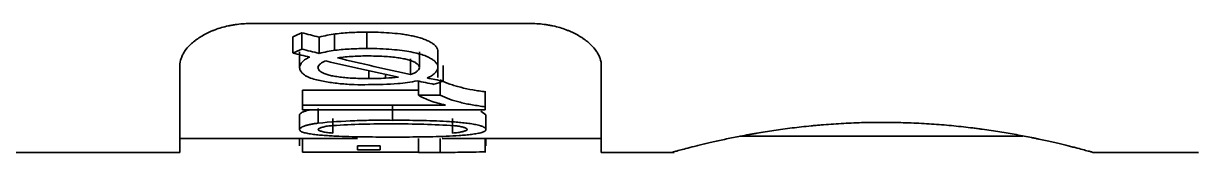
# Model space of a CAD drawing. Extents: x 5809 to 10669, y -850 to 3886.
# Drawn here: x 8107.97 to 8124.69, y 1339.08 to 1340.91 of the extents above; entities that cross this region are included whole.
import ezdxf

# ---------------------------------------------------------------- set-up
doc = ezdxf.new("R2010")
doc.units = 0
doc.header["$LTSCALE"] = 5
doc.layers.add('1', color=7, linetype='CONTINUOUS', true_color=0xffffff)

msp = doc.modelspace()

# ---------------------------------------------------------------- linework, layer by layer
at = {"layer": '1', "color": 7, "linetype": 'Continuous', "lineweight": 35}
for p, q in [((8111.192, 1340.906), (8115.192, 1340.906)), ((8111.801, 1340.72), (8111.801, 1340.489)), ((8111.928, 1340.776), (8111.928, 1340.544)), ((8112.176, 1340.713), (8112.176, 1340.482)), ((8112.394, 1340.76), (8112.394, 1340.529)), ((8111.898, 1340.506), (8111.898, 1340.281)), ((8113.866, 1340.139), (8113.866, 1340.509)), ((8113.478, 1340.407), (8113.478, 1340.184)), ((8113.603, 1340.505), (8113.603, 1340.28)), ((8110.192, 1339.076), (8110.192, 1340.31)), ((8112.883, 1340.237), (8112.883, 1340.125)), ((8113.12, 1340.186), (8113.12, 1340.131)), ((8113.94, 1340.31), (8113.94, 1340.088)), ((8116.192, 1340.31), (8116.192, 1339.076)), ((8113.589, 1339.888), (8113.589, 1340.089)), ((8113.898, 1340.073), (8113.898, 1339.888)), ((8111.94, 1339.961), (8111.94, 1339.747)), ((8111.94, 1339.961), (8113.589, 1339.961)), ((8113.898, 1339.888), (8113.589, 1339.888)), ((8114.54, 1339.725), (8114.54, 1339.937)), ((8113.973, 1339.747), (8111.94, 1339.747)), ((8111.94, 1339.683), (8111.94, 1339.747)), ((8111.94, 1339.683), (8114.54, 1339.683)), ((8114.54, 1339.725), (8114.54, 1339.683)), ((8111.896, 1339.609), (8111.896, 1339.402)), ((8114.55, 1339.609), (8114.476, 1339.661)), ((8114.55, 1339.609), (8114.55, 1339.402)), ((8111.897, 1339.402), (8111.896, 1339.402)), ((8110.192, 1339.276), (8112.721, 1339.276)), ((8111.896, 1339.276), (8111.896, 1339.172)), ((8111.94, 1339.276), (8111.94, 1339.081)), ((8113.042, 1339.172), (8112.721, 1339.172)), ((8112.721, 1339.112), (8112.721, 1339.172)), ((8113.042, 1339.172), (8113.042, 1339.112)), ((8113.589, 1339.076), (8113.589, 1339.276)), ((8113.898, 1339.276), (8113.898, 1339.076)), ((8113.929, 1339.276), (8116.192, 1339.276)), ((8114.54, 1339.083), (8114.54, 1339.283)), ((8114.55, 1339.276), (8114.55, 1339.171)), ((8118.166, 1339.306), (8120.283, 1339.306)), ((8119.827, 1339.306), (8119.691, 1339.306)), ((8120.283, 1339.306), (8120.411, 1339.306)), ((8120.411, 1339.306), (8120.656, 1339.306)), ((8120.822, 1339.306), (8120.656, 1339.306)), ((8120.863, 1339.306), (8120.826, 1339.306)), ((8120.863, 1339.306), (8121.925, 1339.306)), ((8122.092, 1339.306), (8121.925, 1339.306)), ((8122.19, 1339.306), (8122.092, 1339.306)), ((8085.192, 1339.076), (8110.192, 1339.076)), ((8113.589, 1339.081), (8111.94, 1339.081)), ((8112.721, 1339.112), (8113.042, 1339.112)), ((8113.898, 1339.076), (8113.589, 1339.076)), ((8113.898, 1339.076), (8113.932, 1339.076)), ((8116.192, 1339.076), (8117.227, 1339.076)), ((8123.192, 1339.076), (8124.693, 1339.076))]:
    msp.add_line(p, q, dxfattribs=at)
for centre, major_axis, ratio, start_param, end_param in [((8105.89, 1361.773), (0, 22.312), 0.8, 3.479125, 3.486665), ((8121.764, 1385.875), (0, 46.354), 0.918002, 2.908335, 2.914314), ((8105.846, 1362.236), (0, 22.986), 0.8, 3.471375, 3.478674), ((8121.864, 1387.271), (0, 47.964), 0.918002, 2.913972, 2.919743), ((8121.698, 1388.315), (0, 49.025), 0.918752, 2.92005, 2.925498), ((8124.156, 1349.826), (-24.94, 0), 0.431034, 1.074081, 1.120698), ((8124.468, 1349.826), (-24.862, 0), 0.432381, 1.065685, 1.112904), ((8122.514, 1392.209), (0, 53.022), 0.916835, 2.956523, 2.961663), ((8122.95, 1393.516), (0, 54.318), 0.919971, 2.955665, 2.960294), ((8108.719, 1363.123), (0, 23.965), 0.789352, 3.414324, 3.421183)]:
    msp.add_ellipse(centre, major_axis=major_axis, ratio=ratio, start_param=start_param, end_param=end_param, dxfattribs=at)
for points, knots in [([(8111.192, 1340.906), (8111.121, 1340.906), (8111.051, 1340.901), (8110.966, 1340.889), (8110.949, 1340.886), (8110.915, 1340.88), (8110.898, 1340.877), (8110.848, 1340.866), (8110.816, 1340.858), (8110.754, 1340.839), (8110.724, 1340.829), (8110.68, 1340.813), (8110.665, 1340.807), (8110.637, 1340.795), (8110.623, 1340.789), (8110.556, 1340.758), (8110.507, 1340.731), (8110.452, 1340.694), (8110.441, 1340.687), (8110.42, 1340.672), (8110.41, 1340.664), (8110.381, 1340.641), (8110.363, 1340.625), (8110.312, 1340.577), (8110.284, 1340.544), (8110.25, 1340.494), (8110.24, 1340.477), (8110.223, 1340.443), (8110.216, 1340.426), (8110.198, 1340.376), (8110.192, 1340.343), (8110.192, 1340.31)], [0, 0, 0, 0, 0.125, 0.125, 0.15625, 0.15625, 0.1875, 0.1875, 0.25, 0.25, 0.3125, 0.3125, 0.34375, 0.34375, 0.375, 0.375, 0.5, 0.5, 0.53125, 0.53125, 0.5625, 0.5625, 0.625, 0.625, 0.75, 0.75, 0.8125, 0.8125, 0.875, 0.875, 1, 1, 1, 1]), ([(8115.192, 1340.906), (8115.264, 1340.906), (8115.334, 1340.901), (8115.419, 1340.889), (8115.436, 1340.886), (8115.47, 1340.88), (8115.487, 1340.877), (8115.537, 1340.866), (8115.569, 1340.858), (8115.631, 1340.839), (8115.661, 1340.829), (8115.705, 1340.813), (8115.719, 1340.807), (8115.748, 1340.795), (8115.762, 1340.789), (8115.829, 1340.758), (8115.878, 1340.731), (8115.933, 1340.694), (8115.944, 1340.687), (8115.965, 1340.672), (8115.975, 1340.664), (8116.004, 1340.641), (8116.022, 1340.625), (8116.072, 1340.577), (8116.101, 1340.544), (8116.135, 1340.494), (8116.145, 1340.477), (8116.162, 1340.443), (8116.169, 1340.426), (8116.187, 1340.376), (8116.192, 1340.343), (8116.192, 1340.31)], [0, 0, 0, 0, 0.125, 0.125, 0.15625, 0.15625, 0.1875, 0.1875, 0.25, 0.25, 0.3125, 0.3125, 0.34375, 0.34375, 0.375, 0.375, 0.5, 0.5, 0.53125, 0.53125, 0.5625, 0.5625, 0.625, 0.625, 0.75, 0.75, 0.8125, 0.8125, 0.875, 0.875, 1, 1, 1, 1]), ([(8112.406, 1340.76), (8112.366, 1340.754), (8112.326, 1340.748), (8112.25, 1340.732), (8112.212, 1340.723), (8112.176, 1340.713)], [0, 0, 0, 0, 0.5, 0.5, 1, 1, 1, 1]), ([(8113.866, 1340.506), (8113.867, 1340.519), (8113.864, 1340.531), (8113.857, 1340.55), (8113.854, 1340.556), (8113.847, 1340.569), (8113.843, 1340.575), (8113.828, 1340.593), (8113.816, 1340.605), (8113.794, 1340.621), (8113.786, 1340.627), (8113.77, 1340.637), (8113.761, 1340.642), (8113.734, 1340.657), (8113.715, 1340.666), (8113.673, 1340.683), (8113.651, 1340.691), (8113.606, 1340.705), (8113.582, 1340.712), (8113.534, 1340.724), (8113.51, 1340.729), (8113.46, 1340.739), (8113.435, 1340.743), (8113.384, 1340.752), (8113.358, 1340.755), (8113.28, 1340.765), (8113.227, 1340.77), (8113.122, 1340.778), (8113.069, 1340.78), (8112.963, 1340.784), (8112.909, 1340.784), (8112.856, 1340.784)], [0, 0, 0, 0, 0.0625, 0.0625, 0.09375, 0.09375, 0.125, 0.125, 0.1875, 0.1875, 0.21875, 0.21875, 0.25, 0.25, 0.3125, 0.3125, 0.375, 0.375, 0.4375, 0.4375, 0.5, 0.5, 0.5625, 0.5625, 0.625, 0.625, 0.75, 0.75, 0.875, 0.875, 1, 1, 1, 1]), ([(8111.898, 1340.281), (8111.899, 1340.294), (8111.903, 1340.308), (8111.912, 1340.328), (8111.916, 1340.335), (8111.926, 1340.348), (8111.931, 1340.355), (8111.949, 1340.375), (8111.964, 1340.387), (8111.99, 1340.404), (8111.999, 1340.41), (8112.019, 1340.421), (8112.03, 1340.426), (8112.041, 1340.431)], [0, 0, 0, 0, 0.25, 0.25, 0.375, 0.375, 0.5, 0.5, 0.75, 0.75, 0.875, 0.875, 1, 1, 1, 1]), ([(8112.271, 1340.375), (8112.254, 1340.37), (8112.24, 1340.364), (8112.22, 1340.354), (8112.214, 1340.35), (8112.203, 1340.343), (8112.193, 1340.335), (8112.184, 1340.327), (8112.177, 1340.319), (8112.173, 1340.314), (8112.165, 1340.302), (8112.161, 1340.293), (8112.159, 1340.284)], [0, 0, 0, 0, 0.25, 0.25, 0.375, 0.375, 0.5, 0.625, 0.625, 0.75, 0.75, 1, 1, 1, 1]), ([(8112.883, 1340.446), (8112.808, 1340.447), (8112.733, 1340.445), (8112.584, 1340.436), (8112.51, 1340.429), (8112.437, 1340.419)], [0, 0, 0, 0, 0.5, 0.5, 1, 1, 1, 1]), ([(8112.098, 1340.117), (8112.068, 1340.126), (8112.04, 1340.136), (8112.01, 1340.151), (8112.004, 1340.154), (8111.993, 1340.16), (8111.987, 1340.163), (8111.972, 1340.173), (8111.953, 1340.186), (8111.938, 1340.201), (8111.928, 1340.212), (8111.925, 1340.216), (8111.919, 1340.224), (8111.916, 1340.228), (8111.905, 1340.248), (8111.899, 1340.264), (8111.897, 1340.281)], [0, 0, 0, 0, 0.25, 0.25, 0.3125, 0.3125, 0.375, 0.375, 0.5, 0.625, 0.625, 0.6875, 0.6875, 0.75, 0.75, 1, 1, 1, 1]), ([(8113.478, 1340.183), (8113.496, 1340.189), (8113.512, 1340.195), (8113.533, 1340.205), (8113.54, 1340.209), (8113.552, 1340.216), (8113.558, 1340.22), (8113.574, 1340.232), (8113.583, 1340.241), (8113.596, 1340.26), (8113.601, 1340.269), (8113.604, 1340.279)], [0, 0, 0, 0, 0.25, 0.25, 0.375, 0.375, 0.5, 0.5, 0.75, 0.75, 1, 1, 1, 1]), ([(8113.867, 1340.28), (8113.865, 1340.266), (8113.86, 1340.252), (8113.848, 1340.232), (8113.844, 1340.225), (8113.833, 1340.212), (8113.828, 1340.206), (8113.808, 1340.187), (8113.792, 1340.175), (8113.765, 1340.159), (8113.756, 1340.154), (8113.735, 1340.144), (8113.724, 1340.139), (8113.712, 1340.134)], [0, 0, 0, 0, 0.25, 0.25, 0.375, 0.375, 0.5, 0.5, 0.75, 0.75, 0.875, 0.875, 1, 1, 1, 1]), ([(8112.879, 1340.039), (8112.811, 1340.037), (8112.743, 1340.037), (8112.609, 1340.042), (8112.542, 1340.046), (8112.443, 1340.056), (8112.41, 1340.06), (8112.345, 1340.068), (8112.313, 1340.073), (8112.218, 1340.089), (8112.157, 1340.102), (8112.097, 1340.116)], [0, 0, 0, 0, 0.25, 0.25, 0.5, 0.5, 0.625, 0.625, 0.75, 0.75, 1, 1, 1, 1]), ([(8114.55, 1339.937), (8114.485, 1339.945), (8114.423, 1339.953), (8114.304, 1339.974), (8114.246, 1339.986), (8114.163, 1340.008), (8114.136, 1340.015), (8114.084, 1340.031), (8114.059, 1340.039), (8113.986, 1340.065), (8113.94, 1340.084), (8113.898, 1340.105)], [0, 0, 0, 0, 0.25, 0.25, 0.5, 0.5, 0.625, 0.625, 0.75, 0.75, 1, 1, 1, 1]), ([(8113.973, 1339.748), (8113.897, 1339.765), (8113.826, 1339.786), (8113.73, 1339.821), (8113.7, 1339.833), (8113.656, 1339.853), (8113.642, 1339.86), (8113.615, 1339.874), (8113.602, 1339.881), (8113.589, 1339.888)], [0, 0, 0, 0, 0.5, 0.5, 0.75, 0.75, 0.875, 0.875, 1, 1, 1, 1]), ([(8113.898, 1339.888), (8113.94, 1339.868), (8113.984, 1339.85), (8114.08, 1339.816), (8114.131, 1339.801), (8114.212, 1339.781), (8114.24, 1339.774), (8114.297, 1339.762), (8114.326, 1339.757), (8114.415, 1339.741), (8114.477, 1339.732), (8114.54, 1339.725)], [0, 0, 0, 0, 0.25, 0.25, 0.5, 0.5, 0.625, 0.625, 0.75, 0.75, 1, 1, 1, 1]), ([(8112.051, 1339.683), (8112.048, 1339.682), (8112.044, 1339.682), (8112.033, 1339.679), (8112.026, 1339.677), (8112.005, 1339.672), (8111.992, 1339.668), (8111.975, 1339.662), (8111.969, 1339.66), (8111.958, 1339.656), (8111.953, 1339.654), (8111.939, 1339.648), (8111.922, 1339.639), (8111.91, 1339.629), (8111.901, 1339.62), (8111.897, 1339.615), (8111.895, 1339.611)], [0, 0, 0, 0, 0.043338, 0.043338, 0.130307, 0.130307, 0.304246, 0.304246, 0.391215, 0.391215, 0.478184, 0.478184, 0.652123, 0.826061, 0.826061, 1, 1, 1, 1]), ([(8112.162, 1339.493), (8112.334, 1339.509), (8112.509, 1339.52), (8112.774, 1339.53), (8112.863, 1339.532), (8113.041, 1339.534), (8113.131, 1339.534), (8113.222, 1339.532)], [0, 0, 0, 0, 0.5, 0.5, 0.75, 0.75, 1, 1, 1, 1]), ([(8113.222, 1339.534), (8113.286, 1339.534), (8113.35, 1339.534), (8113.478, 1339.532), (8113.542, 1339.532), (8113.67, 1339.529), (8113.734, 1339.527), (8113.861, 1339.523), (8113.924, 1339.52), (8114.018, 1339.515), (8114.049, 1339.513), (8114.111, 1339.508), (8114.142, 1339.506), (8114.187, 1339.502), (8114.202, 1339.5), (8114.232, 1339.497), (8114.247, 1339.495), (8114.292, 1339.49), (8114.32, 1339.486), (8114.362, 1339.479), (8114.375, 1339.477), (8114.402, 1339.472), (8114.427, 1339.467), (8114.45, 1339.461), (8114.467, 1339.456), (8114.472, 1339.455), (8114.482, 1339.451), (8114.487, 1339.45), (8114.501, 1339.445), (8114.51, 1339.441), (8114.521, 1339.435), (8114.524, 1339.434), (8114.53, 1339.43), (8114.533, 1339.428), (8114.545, 1339.418), (8114.55, 1339.41), (8114.55, 1339.402)], [0, 0, 0, 0, 0.125, 0.125, 0.25, 0.25, 0.375, 0.375, 0.5, 0.5, 0.5625, 0.5625, 0.625, 0.625, 0.65625, 0.65625, 0.6875, 0.6875, 0.75, 0.75, 0.78125, 0.78125, 0.8125, 0.84375, 0.84375, 0.859375, 0.859375, 0.875, 0.875, 0.90625, 0.90625, 0.921875, 0.921875, 0.9375, 0.9375, 1, 1, 1, 1]), ([(8120.193, 1339.503), (8120.094, 1339.503), (8119.995, 1339.502), (8119.799, 1339.496), (8119.605, 1339.488), (8119.415, 1339.474), (8119.297, 1339.464), (8119.273, 1339.462), (8119.226, 1339.458), (8119.203, 1339.456), (8119.133, 1339.449), (8119.087, 1339.444), (8118.951, 1339.429), (8118.775, 1339.407), (8118.607, 1339.383), (8118.485, 1339.363), (8118.445, 1339.356), (8118.386, 1339.346), (8118.366, 1339.343), (8118.328, 1339.336), (8118.232, 1339.319), (8118.069, 1339.288), (8117.873, 1339.246), (8117.756, 1339.22), (8117.688, 1339.204), (8117.674, 1339.2), (8117.648, 1339.194), (8117.609, 1339.185), (8117.573, 1339.176), (8117.503, 1339.159), (8117.419, 1339.137), (8117.353, 1339.12), (8117.31, 1339.108), (8117.296, 1339.105), (8117.278, 1339.1), (8117.272, 1339.098), (8117.261, 1339.095), (8117.236, 1339.088), (8117.203, 1339.079), (8117.193, 1339.076), (8117.192, 1339.076), (8117.192, 1339.076), (8117.192, 1339.076)], [0, 0, 0, 0, 0.062481, 0.062481, 0.124962, 0.187443, 0.187443, 0.203063, 0.203063, 0.218684, 0.218684, 0.249924, 0.249924, 0.312405, 0.374886, 0.374886, 0.406127, 0.406127, 0.421747, 0.421747, 0.437367, 0.499848, 0.562329, 0.62481, 0.62481, 0.64043, 0.64043, 0.656051, 0.687291, 0.687291, 0.749772, 0.812253, 0.812253, 0.843494, 0.843494, 0.859114, 0.859114, 0.874734, 0.937215, 0.999696, 0.999696, 1, 1, 1, 1]), ([(8123.192, 1339.076), (8123.192, 1339.076), (8123.188, 1339.077), (8123.169, 1339.083), (8123.154, 1339.087), (8123.116, 1339.097), (8123.068, 1339.11), (8123.002, 1339.128), (8122.946, 1339.142), (8122.926, 1339.148), (8122.883, 1339.158), (8122.861, 1339.164), (8122.792, 1339.181), (8122.692, 1339.205), (8122.576, 1339.232), (8122.483, 1339.252), (8122.451, 1339.259), (8122.401, 1339.27), (8122.384, 1339.273), (8122.35, 1339.28), (8122.265, 1339.298), (8122.102, 1339.329), (8121.868, 1339.369), (8121.7, 1339.394), (8121.591, 1339.409), (8121.569, 1339.412), (8121.525, 1339.418), (8121.459, 1339.426), (8121.392, 1339.434), (8121.256, 1339.449), (8121.072, 1339.467), (8120.882, 1339.481), (8120.737, 1339.489), (8120.688, 1339.491), (8120.59, 1339.496), (8120.54, 1339.497), (8120.392, 1339.502), (8120.293, 1339.503), (8120.193, 1339.503)], [0, 0, 0, 0, 0.06149, 0.06149, 0.124057, 0.124057, 0.186625, 0.249192, 0.249192, 0.280476, 0.280476, 0.311759, 0.311759, 0.374327, 0.436894, 0.436894, 0.468178, 0.468178, 0.483819, 0.483819, 0.499461, 0.562029, 0.624596, 0.687163, 0.687163, 0.702805, 0.702805, 0.718447, 0.749731, 0.749731, 0.812298, 0.874865, 0.874865, 0.906149, 0.906149, 0.937433, 0.937433, 1, 1, 1, 1]), ([(8111.895, 1339.404), (8111.899, 1339.413), (8111.909, 1339.423), (8111.93, 1339.436), (8111.939, 1339.44), (8111.958, 1339.449), (8111.969, 1339.453), (8111.986, 1339.459), (8111.992, 1339.461), (8112.005, 1339.464), (8112.012, 1339.466), (8112.033, 1339.471), (8112.062, 1339.478), (8112.094, 1339.483), (8112.119, 1339.487), (8112.128, 1339.488), (8112.146, 1339.49), (8112.155, 1339.491), (8112.164, 1339.492)], [0, 0, 0, 0, 0.25, 0.25, 0.375, 0.375, 0.5, 0.5, 0.5625, 0.5625, 0.625, 0.625, 0.75, 0.875, 0.875, 0.9375, 0.9375, 1, 1, 1, 1]), ([(8113.222, 1339.294), (8113.158, 1339.294), (8113.094, 1339.294), (8112.966, 1339.295), (8112.902, 1339.296), (8112.774, 1339.297), (8112.71, 1339.298), (8112.583, 1339.302), (8112.519, 1339.304), (8112.425, 1339.307), (8112.394, 1339.309), (8112.332, 1339.312), (8112.301, 1339.314), (8112.24, 1339.318), (8112.21, 1339.321), (8112.151, 1339.326), (8112.122, 1339.329), (8112.081, 1339.335), (8112.067, 1339.336), (8112.041, 1339.341), (8112.028, 1339.343), (8112.004, 1339.347), (8111.993, 1339.35), (8111.971, 1339.355), (8111.961, 1339.358), (8111.942, 1339.364), (8111.934, 1339.367), (8111.923, 1339.372), (8111.92, 1339.374), (8111.914, 1339.378), (8111.911, 1339.379), (8111.904, 1339.385), (8111.901, 1339.389), (8111.897, 1339.396), (8111.896, 1339.4), (8111.897, 1339.404)], [0, 0, 0, 0, 0.125, 0.125, 0.25, 0.25, 0.375, 0.375, 0.5, 0.5, 0.5625, 0.5625, 0.625, 0.625, 0.6875, 0.6875, 0.75, 0.75, 0.78125, 0.78125, 0.8125, 0.8125, 0.84375, 0.84375, 0.875, 0.875, 0.90625, 0.90625, 0.921875, 0.921875, 0.9375, 0.9375, 0.96875, 0.96875, 1, 1, 1, 1]), ([(8112.369, 1339.457), (8112.343, 1339.455), (8112.318, 1339.453), (8112.283, 1339.448), (8112.272, 1339.446), (8112.251, 1339.442), (8112.241, 1339.439), (8112.227, 1339.436), (8112.223, 1339.434), (8112.214, 1339.432), (8112.21, 1339.431), (8112.198, 1339.426), (8112.184, 1339.421), (8112.173, 1339.415), (8112.163, 1339.409), (8112.159, 1339.406), (8112.156, 1339.402)], [0, 0, 0, 0, 0.25, 0.25, 0.375, 0.375, 0.5, 0.5, 0.5625, 0.5625, 0.625, 0.625, 0.75, 0.875, 0.875, 1, 1, 1, 1]), ([(8112.156, 1339.402), (8112.162, 1339.396), (8112.172, 1339.39), (8112.191, 1339.382), (8112.199, 1339.379), (8112.215, 1339.374), (8112.223, 1339.372), (8112.242, 1339.367), (8112.252, 1339.365), (8112.273, 1339.362), (8112.295, 1339.358), (8112.319, 1339.356), (8112.344, 1339.354), (8112.357, 1339.353), (8112.37, 1339.352)], [0, 0, 0, 0, 0.25, 0.25, 0.375, 0.375, 0.5, 0.5, 0.625, 0.625, 0.75, 0.875, 0.875, 1, 1, 1, 1]), ([(8113.222, 1339.294), (8113.286, 1339.294), (8113.35, 1339.294), (8113.477, 1339.295), (8113.541, 1339.296), (8113.668, 1339.297), (8113.732, 1339.298), (8113.859, 1339.301), (8113.922, 1339.303), (8114.047, 1339.308), (8114.108, 1339.312), (8114.199, 1339.318), (8114.229, 1339.32), (8114.288, 1339.326), (8114.317, 1339.329), (8114.359, 1339.334), (8114.372, 1339.336), (8114.399, 1339.34), (8114.412, 1339.342), (8114.449, 1339.349), (8114.472, 1339.354), (8114.496, 1339.361), (8114.5, 1339.363), (8114.509, 1339.366), (8114.521, 1339.371), (8114.53, 1339.376), (8114.538, 1339.381), (8114.54, 1339.383), (8114.544, 1339.387), (8114.548, 1339.392), (8114.55, 1339.398), (8114.55, 1339.402)], [0, 0, 0, 0, 0.125, 0.125, 0.25, 0.25, 0.375, 0.375, 0.5, 0.5, 0.625, 0.625, 0.6875, 0.6875, 0.75, 0.75, 0.78125, 0.78125, 0.8125, 0.8125, 0.875, 0.875, 0.890625, 0.890625, 0.90625, 0.9375, 0.9375, 0.953125, 0.953125, 0.96875, 1, 1, 1, 1]), ([(8114.076, 1339.352), (8114.102, 1339.354), (8114.127, 1339.356), (8114.161, 1339.36), (8114.173, 1339.362), (8114.194, 1339.366), (8114.203, 1339.368), (8114.217, 1339.371), (8114.222, 1339.372), (8114.231, 1339.374), (8114.235, 1339.376), (8114.247, 1339.379), (8114.261, 1339.385), (8114.272, 1339.39), (8114.282, 1339.396), (8114.286, 1339.399), (8114.289, 1339.403)], [0, 0, 0, 0, 0.25, 0.25, 0.375, 0.375, 0.5, 0.5, 0.5625, 0.5625, 0.625, 0.625, 0.75, 0.875, 0.875, 1, 1, 1, 1]), ([(8114.289, 1339.403), (8114.284, 1339.409), (8114.276, 1339.415), (8114.26, 1339.423), (8114.253, 1339.425), (8114.239, 1339.431), (8114.224, 1339.435), (8114.207, 1339.44), (8114.188, 1339.444), (8114.178, 1339.446), (8114.157, 1339.449), (8114.146, 1339.451), (8114.124, 1339.453), (8114.112, 1339.454), (8114.101, 1339.455)], [0, 0, 0, 0, 0.25, 0.25, 0.375, 0.375, 0.5, 0.625, 0.625, 0.75, 0.75, 0.875, 0.875, 1, 1, 1, 1]), ([(8113.898, 1339.076), (8113.941, 1339.076), (8113.988, 1339.076), (8114.086, 1339.077), (8114.138, 1339.078), (8114.206, 1339.079), (8114.22, 1339.079), (8114.249, 1339.079), (8114.263, 1339.08), (8114.306, 1339.08), (8114.336, 1339.081), (8114.425, 1339.082), (8114.487, 1339.083), (8114.55, 1339.083)], [0, 0, 0, 0, 0.25, 0.25, 0.5, 0.5, 0.5625, 0.5625, 0.625, 0.625, 0.75, 0.75, 1, 1, 1, 1])]:
    msp.add_open_spline(points, degree=3, knots=knots, dxfattribs=at)
for points, degree in [([(8112.856, 1340.784), (8112.78, 1340.785), (8112.629, 1340.781), (8112.48, 1340.768), (8112.406, 1340.759)], 3), ([(8112.856, 1340.784), (8112.856, 1340.552)], 1), ([(8112.176, 1340.482), (8112.212, 1340.492), (8112.287, 1340.509), (8112.366, 1340.522), (8112.406, 1340.528)], 3), ([(8112.406, 1340.527), (8112.48, 1340.536), (8112.629, 1340.548), (8112.78, 1340.552), (8112.856, 1340.552)], 3), ([(8112.856, 1340.552), (8112.921, 1340.552), (8113.045, 1340.549), (8113.212, 1340.54), (8113.359, 1340.524), (8113.486, 1340.504), (8113.594, 1340.479), (8113.682, 1340.451), (8113.751, 1340.42), (8113.803, 1340.388), (8113.839, 1340.354), (8113.861, 1340.32), (8113.866, 1340.295), (8113.866, 1340.283)], 3), ([(8113.603, 1340.28), (8113.603, 1340.287), (8113.599, 1340.303), (8113.583, 1340.325), (8113.556, 1340.346), (8113.516, 1340.367), (8113.462, 1340.386), (8113.396, 1340.404), (8113.317, 1340.419), (8113.227, 1340.43), (8113.125, 1340.439), (8113.011, 1340.445), (8112.927, 1340.446), (8112.883, 1340.446)], 3), ([(8112.16, 1340.283), (8112.16, 1340.274), (8112.164, 1340.259), (8112.18, 1340.236), (8112.207, 1340.216), (8112.247, 1340.196), (8112.301, 1340.178), (8112.368, 1340.162), (8112.447, 1340.149), (8112.537, 1340.138), (8112.64, 1340.131), (8112.754, 1340.126), (8112.839, 1340.125), (8112.883, 1340.125)], 3), ([(8113.294, 1340.053), (8113.157, 1340.043), (8113.019, 1340.038), (8112.879, 1340.039)], 3), ([(8112.883, 1340.125), (8112.962, 1340.125), (8113.041, 1340.127), (8113.119, 1340.131)], 3), ([(8113.119, 1340.131), (8113.182, 1340.134), (8113.244, 1340.14), (8113.305, 1340.147)], 3), ([(8113.569, 1340.093), (8113.481, 1340.075), (8113.389, 1340.062), (8113.294, 1340.053)], 3), ([(8112.162, 1339.699), (8112.162, 1339.63), (8112.162, 1339.561), (8112.162, 1339.491)], 3), ([(8113.222, 1339.743), (8113.222, 1339.534)], 1), ([(8112.37, 1339.352), (8112.37, 1339.421), (8112.37, 1339.489), (8112.37, 1339.558)], 3), ([(8114.076, 1339.352), (8114.076, 1339.421), (8114.076, 1339.489), (8114.076, 1339.558)], 3), ([(8113.222, 1339.48), (8113.078, 1339.482), (8112.791, 1339.48), (8112.509, 1339.466), (8112.368, 1339.457)], 3), ([(8114.101, 1339.455), (8113.957, 1339.465), (8113.666, 1339.479), (8113.371, 1339.482), (8113.222, 1339.48)], 3)]:
    msp.add_open_spline(points, degree=degree, dxfattribs=at)

doc.saveas('drawing.dxf')
